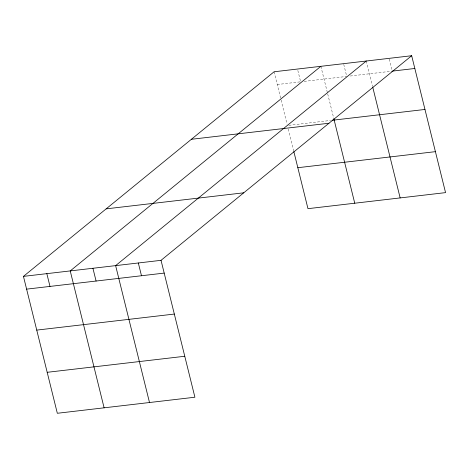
<?xml version="1.0" encoding="UTF-8"?>
<svg xmlns="http://www.w3.org/2000/svg" width="469" height="469" viewBox="0 0 469 469"><rect width="100%" height="100%" fill="white"/><g stroke="black" fill="none" stroke-linecap="round" stroke-linejoin="round"><path stroke-width="0.35" stroke-dasharray="2.35 1.76" d="M277.249 84.537L300.641 81.805L297.657 69.752M304.182 81.395L346.726 76.429M350.273 76.019L392.131 71.136M288.804 125.334L330.622 120.457M389.147 59.082L391.955 70.426M366.271 61.017L372.574 86.495M343.748 64.376L346.556 75.72M320.872 66.317L327.526 93.202M327.696 93.911L333.641 117.924M274.095 71.775L280.919 99.369M281.095 100.073L287.04 124.086M288.259 129.016L293.658 150.825"/><path stroke-width="0.7" d="M411.671 55.723L161.031 260.33L194.905 397.225L57.329 413.277L23.45 276.376L274.095 71.775L411.671 55.723L445.55 192.624L307.969 208.67L293.829 151.528M320.872 66.317L70.227 270.924L104.106 407.819M366.271 61.017L115.626 265.624L149.505 402.525M392.131 71.136L414.831 68.486M332.04 120.293L424.967 109.453M191.381 139.293L328.957 123.241M297.833 167.703L435.414 151.657M106.164 208.857L243.739 192.812M23.45 276.376L161.031 260.33M26.61 289.139L164.185 273.093M36.746 330.106L174.327 314.06M47.193 372.31L184.768 356.264M372.749 87.205L400.151 197.918M333.817 118.628L354.746 203.212M138.326 262.98L141.486 275.743M92.926 268.274L96.086 281.037M46.836 273.65L49.995 286.412"/></g></svg>
